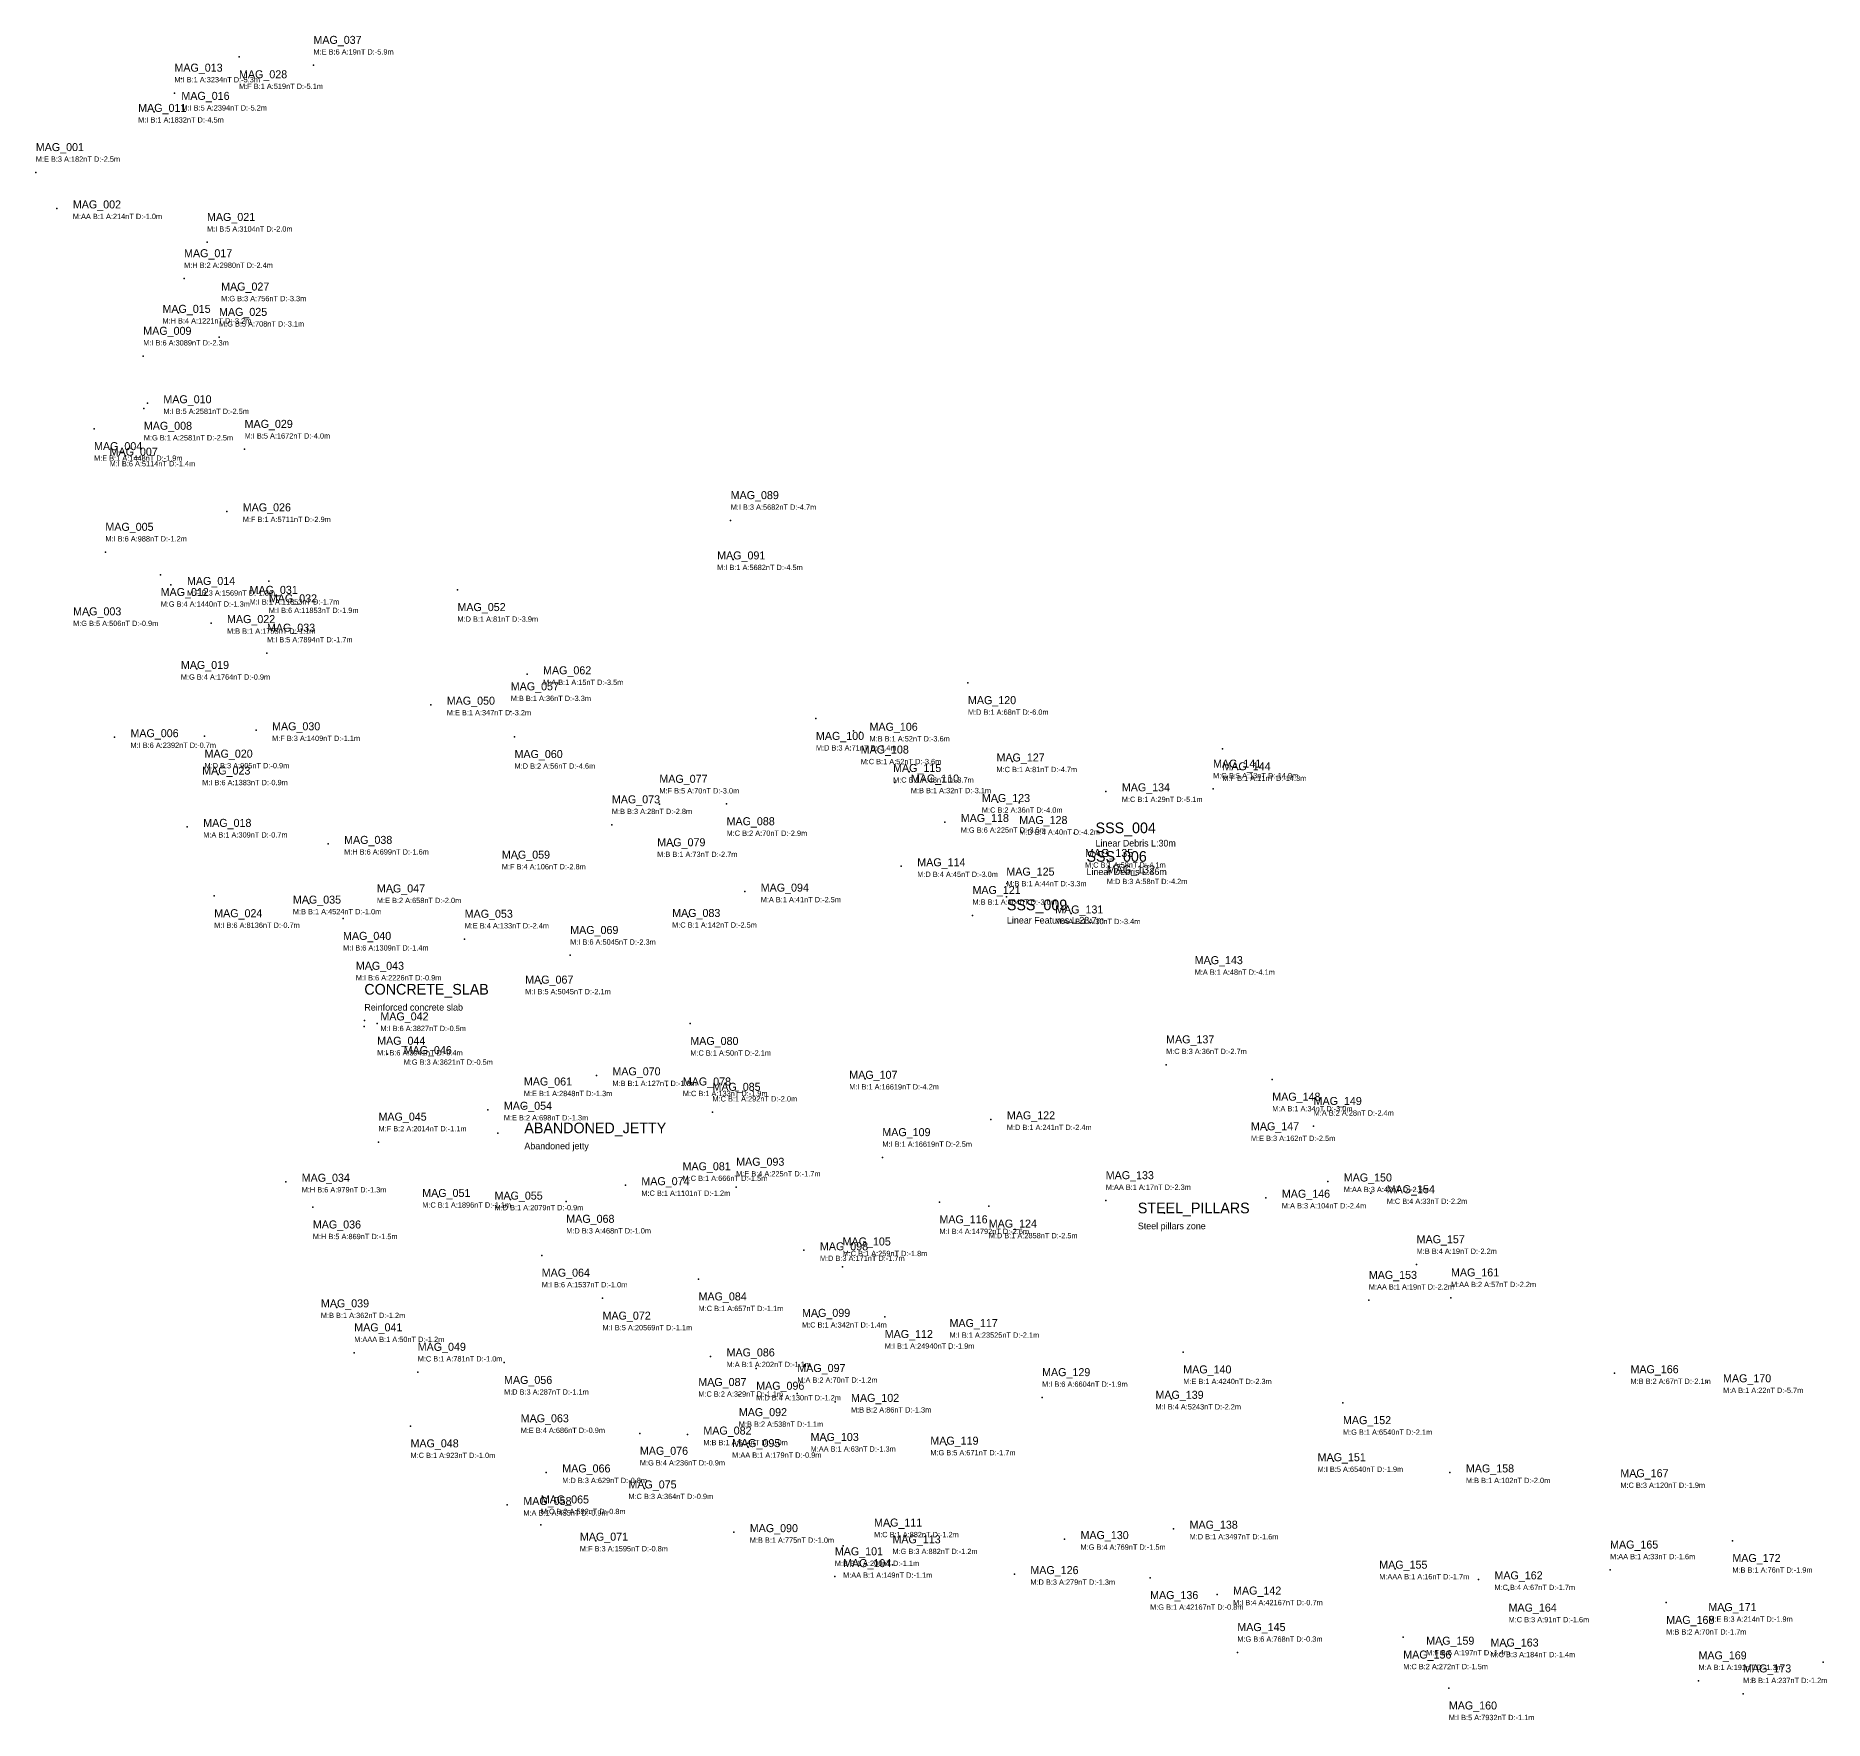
# Model space of a CAD drawing. Extents: x 536277 to 537709, y 710314 to 710992.
# Drawn here: x 536277 to 536947, y 710360 to 710992 of the extents above; entities that cross this region are included whole.
import ezdxf

# ---------------------------------------------------------------- set-up
doc = ezdxf.new("R2010")
doc.units = 0
for name, color, linetype in [('DEBRIS', 30, 'CONTINUOUS'), ('JETTY_QUAY', 2, 'CONTINUOUS'), ('NAVIGATION_BUOY', 150, 'CONTINUOUS'), ('OUTCROPPING', 140, 'CONTINUOUS'), ('SSS_TARGETS', 160, 'CONTINUOUS'), ('UNDEFINED_CONSTRUCTION', 5, 'CONTINUOUS'), ('UNDEFINED_OBJECTS', 6, 'CONTINUOUS'), ('WRECKS', 1, 'CONTINUOUS')]:
    doc.layers.add(name, color=color, linetype=linetype)

msp = doc.modelspace()

# ---------------------------------------------------------------- linework, layer by layer
at = {"layer": 'DEBRIS'}
for p in [(536380.913, 710980.525), (536276.813, 710940.325), (536284.713, 710926.825), (536302.913, 710797.925), (536323.635, 710789.479), (536327.513, 710785.625), (536434.913, 710783.825), (536296.813, 710774.225), (536342.513, 710771.325), (536461.013, 710752.125), (536626.313, 710748.925), (536424.913, 710740.725), (536454.897, 710738.11), (536569.313, 710735.525), (536340.083, 710728.867), (536359.413, 710731.125), (536456.313, 710728.725), (536583.414, 710730.939), (536586.082, 710730.401), (536306.313, 710728.525), (536721.713, 710724.125), (536604.245, 710715.491), (536643.013, 710719.425), (536345.213, 710714.525), (536598.913, 710711.525), (536718.213, 710709.125), (536510.613, 710703.425), (536535.813, 710703.525), (536637.541, 710704.215), (536645.558, 710703.967), (536678.013, 710708.225), (536492.813, 710695.725), (536617.613, 710696.725), (536333.6, 710694.9), (536457.563, 710682.975), (536515.813, 710687.625), (536676.213, 710683.625), (536678.362, 710685.452), (536601.313, 710680.125), (536542.613, 710670.625), (536640.713, 710668.625), (536379.213, 710666.125), (536628.013, 710661.725), (536665.013, 710662.425), (536521.413, 710661.125), (536437.613, 710652.825), (536717.313, 710643.425), (536522.213, 710621.125), (536487.013, 710601.725), (536700.613, 710605.725), (536513.413, 710597.925), (536740.413, 710600.225), (536530.513, 710587.925), (536634.913, 710585.225), (536738.413, 710581.125), (536755.913, 710582.625), (536405.313, 710576.725), (536370.513, 710561.825), (536761.213, 710561.925), (536427.713, 710556.125), (536497.863, 710560.542), (536519.313, 710558.125), (536539.413, 710559.825), (536677.963, 710554.792), (536738.013, 710555.825), (536777.313, 710557.525), (536380.7, 710552.3), (536634.113, 710552.625), (536564.813, 710536.125), (536579.313, 710529.925), (536794.529, 710530.777), (536525.313, 710525.325), (536389.713, 710514.725), (536776.612, 710517.397), (536807.413, 710518.325), (536570.096, 710511.158), (536396.213, 710497.725), (536452.38, 710494.008), (536529.813, 710496.325), (536420.013, 710490.425), (536546.913, 710491.825), (536868.713, 710490.025), (536531.213, 710485.225), (536540.413, 710481.925), (536562.338, 710482.475), (536903.413, 710486.625), (536576.473, 710479.282), (536417.313, 710470.225), (536464.613, 710471.625), (536503.313, 710467.425), (536521.113, 710467.025), (536543.913, 710462.325), (536573.313, 710464.625), (536468.213, 710452.825), (536807.013, 710452.825), (536876.913, 710451.025), (536453.613, 710440.625), (536505.013, 710446.825), (536466.172, 710433.19), (536538.513, 710430.425), (536912.913, 710427.225), (536579.502, 710425.304), (536576.401, 710413.747), (536786.513, 710416.725), (536867.063, 710416.274), (536817.713, 710412.725), (536829.013, 710408.625), (536888.113, 710404.025), (536909.913, 710400.825), (536789.513, 710391.025), (536804.113, 710388.225), (536828.213, 710387.525), (536946.913, 710381.625), (536900.213, 710374.725), (536806.613, 710371.925), (536916.913, 710369.825)]:
    msp.add_point(p, dxfattribs=at)
at = {"layer": 'JETTY_QUAY'}
msp.add_point((536486.813, 710427.225), dxfattribs=at)
at = {"layer": 'NAVIGATION_BUOY'}
msp.add_point((536353.013, 710983.625), dxfattribs=at)
at = {"layer": 'OUTCROPPING'}
for p in [(536400, 710620), (536450, 710580), (536700, 710550)]:
    msp.add_point(p, dxfattribs=at)
at = {"layer": 'SSS_TARGETS'}
for p in [(536666.16, 710692.54), (536678.76, 710681.83), (536640.93, 710673.65)]:
    msp.add_point(p, dxfattribs=at)
at = {"layer": 'UNDEFINED_CONSTRUCTION'}
for p in [(536341.013, 710914.125), (536332.413, 710900.525), (536352.313, 710896.025), (536330.313, 710887.658), (536345.513, 710878.525), (536317.113, 710871.425), (536317.334, 710851.816), (536318.656, 710853.758), (536298.663, 710844.175), (536310.5, 710834.1), (536386.413, 710688.525), (536343.713, 710669.025), (536410.713, 710670.325), (536392.013, 710660.525), (536477.187, 710646.734), (536402.813, 710641.325), (536466.313, 710636.125), (536400.013, 710622.325), (536404.81, 710621.19), (536408.738, 710609.683), (536446.313, 710588.825), (536459.813, 710589.925), (536454.813, 710555.125), (536475.713, 710554.425), (536466.513, 710534.225), (536489.313, 710518.125), (536707.042, 710497.955), (536654.113, 710480.925), (536702.613, 710480.425), (536766.913, 710478.925), (536618.213, 710463.225), (536763.413, 710457.025), (536597.113, 710432.525), (536703.413, 710431.725), (536598.013, 710418.225), (536694.613, 710413.325), (536719.713, 710407.025), (536727.313, 710385.325)]:
    msp.add_point(p, dxfattribs=at)
at = {"layer": 'UNDEFINED_OBJECTS'}
for p in [(536328.8, 710970.1), (536331.413, 710975.525), (536321.213, 710963.025), (536537.345, 710809.816), (536538.284, 710795.205), (536662.513, 710427.825), (536643.713, 710414.692)]:
    msp.add_point(p, dxfattribs=at)
at = {"layer": 'WRECKS'}
for p in [(536355.113, 710836.525), (536348.413, 710813.225), (536362.983, 710782.276), (536364.2, 710787.1), (536363.5, 710760.1), (536337.213, 710754.125), (536587.813, 710600.425), (536594.213, 710570.925), (536615.613, 710554.225), (536595.113, 710511.225), (536619.413, 710499.325)]:
    msp.add_point(p, dxfattribs=at)

# ---------------------------------------------------------------- texts
at = {"layer": 'DEBRIS'}
for s, height, p in [('MAG_037', 3, (536380.913, 710988.525)), ('M:E B:6 A:19nT D:-5.9m', 2, (536380.913, 710984.525)), ('MAG_001', 3, (536276.813, 710948.325)), ('M:E B:3 A:182nT D:-2.5m', 2, (536276.813, 710944.325)), ('MAG_002', 3, (536290.713, 710926.825)), ('M:AA B:1 A:214nT D:-1.0m', 2, (536290.713, 710922.825)), ('M:I B:6 A:988nT D:-1.2m', 2, (536302.913, 710801.925)), ('MAG_005', 3, (536302.913, 710805.925)), ('MAG_012', 3, (536323.635, 710781.479)), ('M:F B:3 A:1569nT D:-1.3m', 2, (536333.513, 710781.625)), ('MAG_014', 3, (536333.513, 710785.625)), ('MAG_003', 3, (536290.813, 710774.225)), ('M:G B:4 A:1440nT D:-1.3m', 2, (536323.635, 710777.479)), ('MAG_052', 3, (536434.913, 710775.825)), ('M:G B:5 A:506nT D:-0.9m', 2, (536290.813, 710770.225)), ('M:B B:1 A:1755nT D:-1.1m', 2, (536348.513, 710767.325)), ('MAG_022', 3, (536348.513, 710771.325)), ('M:D B:1 A:81nT D:-3.9m', 2, (536434.913, 710771.825)), ('MAG_057', 3, (536454.897, 710746.11)), ('M:A B:1 A:15nT D:-3.5m', 2, (536467.013, 710748.125)), ('MAG_062', 3, (536467.013, 710752.125)), ('MAG_050', 3, (536430.913, 710740.725)), ('M:B B:1 A:36nT D:-3.3m', 2, (536454.897, 710742.11)), ('MAG_120', 3, (536626.313, 710740.925)), ('M:E B:1 A:347nT D:-3.2m', 2, (536430.913, 710736.725)), ('M:D B:1 A:68nT D:-6.0m', 2, (536626.313, 710736.925)), ('MAG_006', 3, (536312.313, 710728.525)), ('M:F B:3 A:1409nT D:-1.1m', 2, (536365.413, 710727.125)), ('MAG_030', 3, (536365.413, 710731.125)), ('MAG_100', 3, (536569.313, 710727.525)), ('M:B B:1 A:52nT D:-3.6m', 2, (536589.414, 710726.939)), ('MAG_106', 3, (536589.414, 710730.939)), ('M:I B:6 A:2392nT D:-0.7m', 2, (536312.313, 710724.525)), ('MAG_020', 3, (536340.083, 710720.867)), ('MAG_060', 3, (536456.313, 710720.725)), ('M:D B:3 A:71nT D:-3.4m', 2, (536569.313, 710723.525)), ('MAG_108', 3, (536586.082, 710722.401)), ('MAG_127', 3, (536637.013, 710719.425)), ('MAG_023', 3, (536339.213, 710714.525)), ('M:D B:3 A:905nT D:-0.9m', 2, (536340.083, 710716.867)), ('M:D B:2 A:56nT D:-4.6m', 2, (536456.313, 710716.725)), ('M:C B:1 A:52nT D:-3.6m', 2, (536586.082, 710718.401)), ('MAG_115', 3, (536598.245, 710715.491)), ('M:C B:1 A:81nT D:-4.7m', 2, (536637.013, 710715.425)), ('M:G B:5 A:13nT D:-14.9m', 2, (536718.213, 710713.125)), ('MAG_141', 3, (536718.213, 710717.125)), ('MAG_144', 3, (536721.713, 710716.125)), ('M:I B:6 A:1383nT D:-0.9m', 2, (536339.213, 710710.525)), ('M:F B:5 A:70nT D:-3.0m', 2, (536510.613, 710707.425)), ('MAG_077', 3, (536510.613, 710711.425)), ('M:C B:1 A:48nT D:-3.7m', 2, (536598.245, 710711.491)), ('M:B B:1 A:32nT D:-3.1m', 2, (536604.913, 710707.525)), ('MAG_110', 3, (536604.913, 710711.525)), ('MAG_134', 3, (536684.013, 710708.225)), ('M:F B:1 A:11nT D:-14.3m', 2, (536721.713, 710712.125)), ('M:B B:3 A:28nT D:-2.8m', 2, (536492.813, 710699.725)), ('MAG_073', 3, (536492.813, 710703.725)), ('M:C B:2 A:36nT D:-4.0m', 2, (536631.541, 710700.215)), ('MAG_123', 3, (536631.541, 710704.215)), ('M:C B:1 A:29nT D:-5.1m', 2, (536684.013, 710704.225)), ('MAG_018', 3, (536339.6, 710694.9)), ('MAG_088', 3, (536535.813, 710695.525)), ('MAG_118', 3, (536623.613, 710696.725)), ('MAG_128', 3, (536645.558, 710695.967)), ('M:A B:1 A:309nT D:-0.7m', 2, (536339.6, 710690.9)), ('MAG_079', 3, (536509.813, 710687.625)), ('M:C B:2 A:70nT D:-2.9m', 2, (536535.813, 710691.525)), ('M:G B:6 A:225nT D:-3.5m', 2, (536623.613, 710692.725)), ('M:D B:4 A:40nT D:-4.2m', 2, (536645.558, 710691.967)), ('MAG_059', 3, (536451.563, 710682.975)), ('M:B B:1 A:73nT D:-2.7m', 2, (536509.813, 710683.625)), ('MAG_114', 3, (536607.313, 710680.125)), ('M:C B:1 A:58nT D:-4.1m', 2, (536670.213, 710679.625)), ('MAG_135', 3, (536670.213, 710683.625)), ('M:F B:4 A:106nT D:-2.8m', 2, (536451.563, 710678.975)), ('M:D B:4 A:45nT D:-3.0m', 2, (536607.313, 710676.125)), ('MAG_125', 3, (536640.713, 710676.625)), ('M:D B:3 A:58nT D:-4.2m', 2, (536678.362, 710673.452)), ('MAG_132', 3, (536678.362, 710677.452)), ('MAG_035', 3, (536373.213, 710666.125)), ('M:A B:1 A:41nT D:-2.5m', 2, (536548.613, 710666.625)), ('MAG_094', 3, (536548.613, 710670.625)), ('MAG_121', 3, (536628.013, 710669.725)), ('M:B B:1 A:44nT D:-3.3m', 2, (536640.713, 710672.625)), ('M:B B:1 A:4524nT D:-1.0m', 2, (536373.213, 710662.125)), ('MAG_053', 3, (536437.613, 710660.825)), ('MAG_083', 3, (536515.413, 710661.125)), ('M:B B:1 A:304nT D:-3.0m', 2, (536628.013, 710665.725)), ('MAG_131', 3, (536659.013, 710662.425)), ('M:E B:4 A:133nT D:-2.4m', 2, (536437.613, 710656.825)), ('M:C B:1 A:142nT D:-2.5m', 2, (536515.413, 710657.125)), ('M:AA B:1 A:30nT D:-3.4m', 2, (536659.013, 710658.425)), ('M:A B:1 A:48nT D:-4.1m', 2, (536711.313, 710639.425)), ('MAG_143', 3, (536711.313, 710643.425)), ('MAG_080', 3, (536522.213, 710613.125)), ('MAG_137', 3, (536700.613, 710613.725)), ('M:C B:1 A:50nT D:-2.1m', 2, (536522.213, 710609.125)), ('M:C B:3 A:36nT D:-2.7m', 2, (536700.613, 710609.725)), ('MAG_070', 3, (536493.013, 710601.725)), ('M:B B:1 A:127nT D:-1.8m', 2, (536493.013, 710597.725)), ('M:C B:1 A:133nT D:-1.9m', 2, (536519.413, 710593.925)), ('MAG_078', 3, (536519.413, 710597.925)), ('MAG_085', 3, (536530.513, 710595.925)), ('MAG_148', 3, (536740.413, 710592.225)), ('MAG_045', 3, (536405.313, 710584.725)), ('M:C B:1 A:292nT D:-2.0m', 2, (536530.513, 710591.925)), ('MAG_122', 3, (536640.913, 710585.225)), ('M:A B:1 A:34nT D:-3.0m', 2, (536740.413, 710588.225)), ('M:A B:2 A:28nT D:-2.4m', 2, (536755.913, 710586.625)), ('MAG_149', 3, (536755.913, 710590.625)), ('M:F B:2 A:2014nT D:-1.1m', 2, (536405.313, 710580.725)), ('M:D B:1 A:241nT D:-2.4m', 2, (536640.913, 710581.225)), ('MAG_147', 3, (536732.413, 710581.125)), ('M:E B:3 A:162nT D:-2.5m', 2, (536732.413, 710577.125)), ('MAG_081', 3, (536519.313, 710566.125)), ('MAG_093', 3, (536539.413, 710567.825)), ('MAG_034', 3, (536376.513, 710561.825)), ('MAG_074', 3, (536503.863, 710560.542)), ('M:C B:1 A:666nT D:-1.5m', 2, (536519.313, 710562.125)), ('M:E B:4 A:225nT D:-1.7m', 2, (536539.413, 710563.825)), ('MAG_133', 3, (536677.963, 710562.792)), ('MAG_150', 3, (536767.213, 710561.925)), ('M:H B:6 A:979nT D:-1.3m', 2, (536376.513, 710557.825)), ('MAG_051', 3, (536421.713, 710556.125)), ('M:C B:1 A:1101nT D:-1.2m', 2, (536503.863, 710556.542)), ('M:AA B:1 A:17nT D:-2.3m', 2, (536677.963, 710558.792)), ('MAG_146', 3, (536744.013, 710555.825)), ('M:AA B:3 A:42nT D:-2.5m', 2, (536767.213, 710557.925)), ('M:C B:4 A:33nT D:-2.2m', 2, (536783.313, 710553.525)), ('MAG_154', 3, (536783.313, 710557.525)), ('M:C B:1 A:1896nT D:-1.1m', 2, (536421.713, 710552.125)), ('MAG_124', 3, (536634.113, 710544.625)), ('M:A B:3 A:104nT D:-2.4m', 2, (536744.013, 710551.825)), ('M:H B:5 A:869nT D:-1.5m', 2, (536380.7, 710540.3)), ('MAG_036', 3, (536380.7, 710544.3)), ('MAG_105', 3, (536579.313, 710537.925)), ('M:D B:1 A:2858nT D:-2.5m', 2, (536634.113, 710540.625)), ('MAG_157', 3, (536794.529, 710538.777)), ('M:D B:3 A:171nT D:-1.7m', 2, (536570.813, 710532.125)), ('MAG_098', 3, (536570.813, 710536.125)), ('M:C B:1 A:259nT D:-1.8m', 2, (536579.313, 710533.925)), ('M:B B:4 A:19nT D:-2.2m', 2, (536794.529, 710534.777)), ('MAG_153', 3, (536776.612, 710525.397)), ('MAG_161', 3, (536807.413, 710526.325)), ('M:AA B:1 A:19nT D:-2.2m', 2, (536776.612, 710521.397)), ('M:AA B:2 A:57nT D:-2.2m', 2, (536807.413, 710522.325)), ('MAG_039', 3, (536383.713, 710514.725)), ('M:C B:1 A:657nT D:-1.1m', 2, (536525.313, 710513.325)), ('MAG_084', 3, (536525.313, 710517.325)), ('MAG_099', 3, (536564.096, 710511.158)), ('M:B B:1 A:362nT D:-1.2m', 2, (536383.713, 710510.725)), ('MAG_041', 3, (536396.213, 710505.725)), ('M:C B:1 A:342nT D:-1.4m', 2, (536564.096, 710507.158)), ('M:AAA B:1 A:50nT D:-1.2m', 2, (536396.213, 710501.725)), ('MAG_049', 3, (536420.013, 710498.425)), ('M:C B:1 A:781nT D:-1.0m', 2, (536420.013, 710494.425)), ('M:A B:1 A:202nT D:-1.1m', 2, (536535.813, 710492.325)), ('MAG_086', 3, (536535.813, 710496.325)), ('MAG_056', 3, (536452.38, 710486.008)), ('MAG_087', 3, (536525.213, 710485.225)), ('M:A B:2 A:70nT D:-1.2m', 2, (536562.338, 710486.475)), ('MAG_097', 3, (536562.338, 710490.475)), ('M:B B:2 A:67nT D:-2.1m', 2, (536874.713, 710486.025)), ('MAG_166', 3, (536874.713, 710490.025)), ('MAG_170', 3, (536909.413, 710486.625)), ('M:D B:3 A:287nT D:-1.1m', 2, (536452.38, 710482.008)), ('M:C B:2 A:329nT D:-1.1m', 2, (536525.213, 710481.225)), ('M:D B:4 A:130nT D:-1.2m', 2, (536546.913, 710479.825)), ('MAG_096', 3, (536546.913, 710483.825)), ('MAG_102', 3, (536582.473, 710479.282)), ('M:A B:1 A:22nT D:-5.7m', 2, (536909.413, 710482.625)), ('MAG_063', 3, (536458.613, 710471.625)), ('MAG_092', 3, (536540.413, 710473.925)), ('M:B B:2 A:86nT D:-1.3m', 2, (536582.473, 710475.282)), ('M:E B:4 A:686nT D:-0.9m', 2, (536458.613, 710467.625)), ('MAG_082', 3, (536527.113, 710467.025)), ('M:B B:2 A:538nT D:-1.1m', 2, (536540.413, 710469.925)), ('MAG_103', 3, (536567.313, 710464.625)), ('MAG_048', 3, (536417.313, 710462.225)), ('MAG_076', 3, (536503.313, 710459.425)), ('M:B B:1 A:604nT D:-1.0m', 2, (536527.113, 710463.025)), ('M:AA B:1 A:179nT D:-0.9m', 2, (536537.913, 710458.325)), ('MAG_095', 3, (536537.913, 710462.325)), ('M:AA B:1 A:63nT D:-1.3m', 2, (536567.313, 710460.625)), ('M:C B:1 A:923nT D:-1.0m', 2, (536417.313, 710458.225)), ('MAG_066', 3, (536474.213, 710452.825)), ('M:G B:4 A:236nT D:-0.9m', 2, (536503.313, 710455.425)), ('MAG_158', 3, (536813.013, 710452.825)), ('MAG_167', 3, (536870.913, 710451.025)), ('M:D B:3 A:629nT D:-0.8m', 2, (536474.213, 710448.825)), ('MAG_075', 3, (536499.013, 710446.825)), ('M:B B:1 A:102nT D:-2.0m', 2, (536813.013, 710448.825)), ('M:C B:3 A:120nT D:-1.9m', 2, (536870.913, 710447.025)), ('MAG_058', 3, (536459.613, 710440.625)), ('MAG_065', 3, (536466.172, 710441.19)), ('M:C B:3 A:364nT D:-0.9m', 2, (536499.013, 710442.825)), ('M:A B:1 A:455nT D:-0.9m', 2, (536459.613, 710436.625)), ('M:C B:2 A:592nT D:-0.8m', 2, (536466.172, 710437.19)), ('M:B B:1 A:775nT D:-1.0m', 2, (536544.513, 710426.425)), ('MAG_090', 3, (536544.513, 710430.425)), ('MAG_165', 3, (536867.063, 710424.274)), ('MAG_101', 3, (536576.401, 710421.747)), ('MAG_104', 3, (536579.502, 710417.304)), ('M:AA B:1 A:33nT D:-1.6m', 2, (536867.063, 710420.274)), ('MAG_172', 3, (536912.913, 710419.225)), ('M:B B:1 A:200nT D:-1.1m', 2, (536576.401, 710417.747)), ('M:AA B:1 A:149nT D:-1.1m', 2, (536579.502, 710413.304)), ('M:AAA B:1 A:16nT D:-1.7m', 2, (536780.513, 710412.725)), ('MAG_155', 3, (536780.513, 710416.725)), ('MAG_162', 3, (536823.713, 710412.725)), ('M:B B:1 A:76nT D:-1.9m', 2, (536912.913, 710415.225)), ('M:C B:4 A:67nT D:-1.7m', 2, (536823.713, 710408.725)), ('MAG_164', 3, (536829.013, 710400.625)), ('MAG_171', 3, (536903.913, 710400.825)), ('M:C B:3 A:91nT D:-1.6m', 2, (536829.013, 710396.625)), ('M:B B:2 A:70nT D:-1.7m', 2, (536888.113, 710392.025)), ('MAG_168', 3, (536888.113, 710396.025)), ('M:E B:3 A:214nT D:-1.9m', 2, (536903.913, 710396.825)), ('MAG_159', 3, (536798.113, 710388.225)), ('MAG_163', 3, (536822.213, 710387.525)), ('M:C B:2 A:272nT D:-1.5m', 2, (536789.513, 710379.025)), ('MAG_156', 3, (536789.513, 710383.025)), ('M:F B:6 A:197nT D:-1.4m', 2, (536798.113, 710384.225)), ('M:C B:3 A:184nT D:-1.4m', 2, (536822.213, 710383.525)), ('M:A B:1 A:191nT D:-1.3m', 2, (536900.213, 710378.725)), ('MAG_169', 3, (536900.213, 710382.725)), ('MAG_173', 3, (536916.913, 710377.825)), ('M:B B:1 A:237nT D:-1.2m', 2, (536916.913, 710373.825)), ('MAG_160', 3, (536806.613, 710363.925)), ('M:I B:5 A:7932nT D:-1.1m', 2, (536806.613, 710359.925))]:
    msp.add_text(s, height=height, dxfattribs=at).set_placement(p)
at = {"layer": 'JETTY_QUAY'}
for s, height, p in [('MAG_071', 3, (536480.813, 710427.225)), ('M:F B:3 A:1595nT D:-0.8m', 2, (536480.813, 710423.225))]:
    msp.add_text(s, height=height, dxfattribs=at).set_placement(p)
at = {"layer": 'NAVIGATION_BUOY'}
for s, height, p in [('MAG_028', 3, (536353.013, 710975.625)), ('M:F B:1 A:519nT D:-5.1m', 2, (536353.013, 710971.625))]:
    msp.add_text(s, height=height, dxfattribs=at).set_placement(p)
at = {"layer": 'OUTCROPPING'}
for s, height, p in [('CONCRETE_SLAB', 4, (536400, 710632)), ('Reinforced concrete slab', 2.5, (536400, 710626)), ('ABANDONED_JETTY', 4, (536460, 710580)), ('Abandoned jetty', 2.5, (536460, 710574)), ('STEEL_PILLARS', 4, (536690, 710550)), ('Steel pillars zone', 2.5, (536690, 710544))]:
    msp.add_text(s, height=height, dxfattribs=at).set_placement(p)
at = {"layer": 'SSS_TARGETS'}
for s, height, p in [('SSS_004', 4, (536674.16, 710692.54)), ('Linear Debris L:30m', 2.5, (536674.16, 710687.54)), ('SSS_006', 4, (536670.76, 710681.83)), ('Linear Debris L:36m', 2.5, (536670.76, 710676.83)), ('SSS_009', 4, (536640.93, 710663.65)), ('Linear Features L:28.7m', 2.5, (536640.93, 710658.65))]:
    msp.add_text(s, height=height, dxfattribs=at).set_placement(p)
at = {"layer": 'UNDEFINED_CONSTRUCTION'}
for s, height, p in [('MAG_021', 3, (536341.013, 710922.125)), ('M:I B:5 A:3104nT D:-2.0m', 2, (536341.013, 710918.125)), ('MAG_017', 3, (536332.413, 710908.525)), ('M:H B:2 A:2980nT D:-2.4m', 2, (536332.413, 710904.525)), ('MAG_027', 3, (536346.313, 710896.025)), ('MAG_015', 3, (536324.313, 710887.658)), ('MAG_025', 3, (536345.513, 710886.525)), ('M:G B:3 A:756nT D:-3.3m', 2, (536346.313, 710892.025)), ('M:H B:4 A:1221nT D:-3.2m', 2, (536324.313, 710883.658)), ('M:G B:5 A:708nT D:-3.1m', 2, (536345.513, 710882.525)), ('M:I B:6 A:3089nT D:-2.3m', 2, (536317.113, 710875.425)), ('MAG_009', 3, (536317.113, 710879.425)), ('MAG_010', 3, (536324.656, 710853.758)), ('M:I B:5 A:2581nT D:-2.5m', 2, (536324.656, 710849.758)), ('MAG_008', 3, (536317.334, 710843.816)), ('MAG_004', 3, (536298.663, 710836.175)), ('MAG_007', 3, (536304.5, 710834.1)), ('M:G B:1 A:2581nT D:-2.5m', 2, (536317.334, 710839.816)), ('M:E B:1 A:1448nT D:-1.9m', 2, (536298.663, 710832.175)), ('M:I B:6 A:5114nT D:-1.4m', 2, (536304.5, 710830.1)), ('MAG_038', 3, (536392.413, 710688.525)), ('M:H B:6 A:699nT D:-1.6m', 2, (536392.413, 710684.525)), ('M:E B:2 A:658nT D:-2.0m', 2, (536404.713, 710666.325)), ('MAG_047', 3, (536404.713, 710670.325)), ('MAG_024', 3, (536343.713, 710661.025)), ('M:I B:6 A:8136nT D:-0.7m', 2, (536343.713, 710657.025)), ('MAG_040', 3, (536392.013, 710652.525)), ('MAG_069', 3, (536477.187, 710654.734)), ('M:I B:6 A:1309nT D:-1.4m', 2, (536392.013, 710648.525)), ('M:I B:6 A:5045nT D:-2.3m', 2, (536477.187, 710650.734)), ('MAG_043', 3, (536396.813, 710641.325)), ('M:I B:6 A:2226nT D:-0.9m', 2, (536396.813, 710637.325)), ('MAG_067', 3, (536460.313, 710636.125)), ('M:I B:5 A:5045nT D:-2.1m', 2, (536460.313, 710632.125)), ('MAG_042', 3, (536406.013, 710622.325)), ('MAG_044', 3, (536404.81, 710613.19)), ('M:I B:6 A:3827nT D:-0.5m', 2, (536406.013, 710618.325)), ('M:I B:6 A:3941nT D:-0.4m', 2, (536404.81, 710609.19)), ('MAG_046', 3, (536414.738, 710609.683)), ('M:G B:3 A:3621nT D:-0.5m', 2, (536414.738, 710605.683)), ('M:E B:1 A:2848nT D:-1.3m', 2, (536459.813, 710593.925)), ('MAG_061', 3, (536459.813, 710597.925)), ('MAG_054', 3, (536452.313, 710588.825)), ('M:E B:2 A:698nT D:-1.3m', 2, (536452.313, 710584.825)), ('MAG_055', 3, (536448.813, 710555.125)), ('M:D B:1 A:2079nT D:-0.9m', 2, (536448.813, 710551.125)), ('MAG_068', 3, (536475.713, 710546.425)), ('M:D B:3 A:468nT D:-1.0m', 2, (536475.713, 710542.425)), ('MAG_064', 3, (536466.513, 710526.225)), ('M:I B:6 A:1537nT D:-1.0m', 2, (536466.513, 710522.225)), ('M:I B:5 A:20569nT D:-1.1m', 2, (536489.313, 710506.125)), ('MAG_072', 3, (536489.313, 710510.125)), ('MAG_129', 3, (536654.113, 710488.925)), ('M:E B:1 A:4240nT D:-2.3m', 2, (536707.042, 710485.955)), ('MAG_140', 3, (536707.042, 710489.955)), ('M:I B:6 A:6604nT D:-1.9m', 2, (536654.113, 710484.925)), ('MAG_139', 3, (536696.613, 710480.425)), ('M:I B:4 A:5243nT D:-2.2m', 2, (536696.613, 710476.425)), ('MAG_152', 3, (536766.913, 710470.925)), ('M:G B:1 A:6540nT D:-2.1m', 2, (536766.913, 710466.925)), ('M:G B:5 A:671nT D:-1.7m', 2, (536612.213, 710459.225)), ('MAG_119', 3, (536612.213, 710463.225)), ('M:I B:5 A:6540nT D:-1.9m', 2, (536757.413, 710453.025)), ('MAG_151', 3, (536757.413, 710457.025)), ('MAG_111', 3, (536591.113, 710432.525)), ('MAG_138', 3, (536709.413, 710431.725)), ('M:C B:1 A:882nT D:-1.2m', 2, (536591.113, 710428.525)), ('MAG_113', 3, (536598.013, 710426.225)), ('M:D B:1 A:3497nT D:-1.6m', 2, (536709.413, 710427.725)), ('M:G B:3 A:882nT D:-1.2m', 2, (536598.013, 710422.225)), ('MAG_136', 3, (536694.613, 710405.325)), ('MAG_142', 3, (536725.713, 710407.025)), ('M:G B:1 A:42167nT D:-0.8m', 2, (536694.613, 710401.325)), ('M:I B:4 A:42167nT D:-0.7m', 2, (536725.713, 710403.025)), ('MAG_145', 3, (536727.313, 710393.325)), ('M:G B:6 A:768nT D:-0.3m', 2, (536727.313, 710389.325))]:
    msp.add_text(s, height=height, dxfattribs=at).set_placement(p)
at = {"layer": 'UNDEFINED_OBJECTS'}
for s, height, p in [('MAG_013', 3, (536328.8, 710978.1)), ('M:I B:1 A:3234nT D:-5.3m', 2, (536328.8, 710974.1)), ('MAG_016', 3, (536331.413, 710967.525)), ('MAG_011', 3, (536315.213, 710963.025)), ('M:I B:5 A:2394nT D:-5.2m', 2, (536331.413, 710963.525)), ('M:I B:1 A:1832nT D:-4.5m', 2, (536315.213, 710959.025)), ('M:I B:3 A:5682nT D:-4.7m', 2, (536537.345, 710813.816)), ('MAG_089', 3, (536537.345, 710817.816)), ('MAG_091', 3, (536532.284, 710795.205)), ('M:I B:1 A:5682nT D:-4.5m', 2, (536532.284, 710791.205)), ('MAG_130', 3, (536668.513, 710427.825)), ('M:G B:4 A:769nT D:-1.5m', 2, (536668.513, 710423.825)), ('MAG_126', 3, (536649.713, 710414.692)), ('M:D B:3 A:279nT D:-1.3m', 2, (536649.713, 710410.692))]:
    msp.add_text(s, height=height, dxfattribs=at).set_placement(p)
at = {"layer": 'WRECKS'}
for s, height, p in [('M:I B:5 A:1672nT D:-4.0m', 2, (536355.113, 710840.525)), ('MAG_029', 3, (536355.113, 710844.525)), ('MAG_026', 3, (536354.413, 710813.225)), ('M:F B:1 A:5711nT D:-2.9m', 2, (536354.413, 710809.225)), ('MAG_031', 3, (536356.983, 710782.276)), ('M:I B:1 A:11853nT D:-1.7m', 2, (536356.983, 710778.276)), ('M:I B:6 A:11853nT D:-1.9m', 2, (536364.2, 710775.1)), ('MAG_032', 3, (536364.2, 710779.1)), ('MAG_033', 3, (536363.5, 710768.1)), ('M:I B:5 A:7894nT D:-1.7m', 2, (536363.5, 710764.1)), ('MAG_019', 3, (536331.213, 710754.125)), ('M:G B:4 A:1764nT D:-0.9m', 2, (536331.213, 710750.125)), ('MAG_107', 3, (536581.813, 710600.425)), ('M:I B:1 A:16619nT D:-4.2m', 2, (536581.813, 710596.425)), ('MAG_109', 3, (536594.213, 710578.925)), ('M:I B:1 A:16619nT D:-2.5m', 2, (536594.213, 710574.925)), ('MAG_116', 3, (536615.613, 710546.225)), ('M:I B:4 A:14792nT D:-2.6m', 2, (536615.613, 710542.225)), ('MAG_117', 3, (536619.413, 710507.325)), ('M:I B:1 A:24940nT D:-1.9m', 2, (536595.113, 710499.225)), ('MAG_112', 3, (536595.113, 710503.225)), ('M:I B:1 A:23525nT D:-2.1m', 2, (536619.413, 710503.325))]:
    msp.add_text(s, height=height, dxfattribs=at).set_placement(p)

doc.saveas('drawing.dxf')
